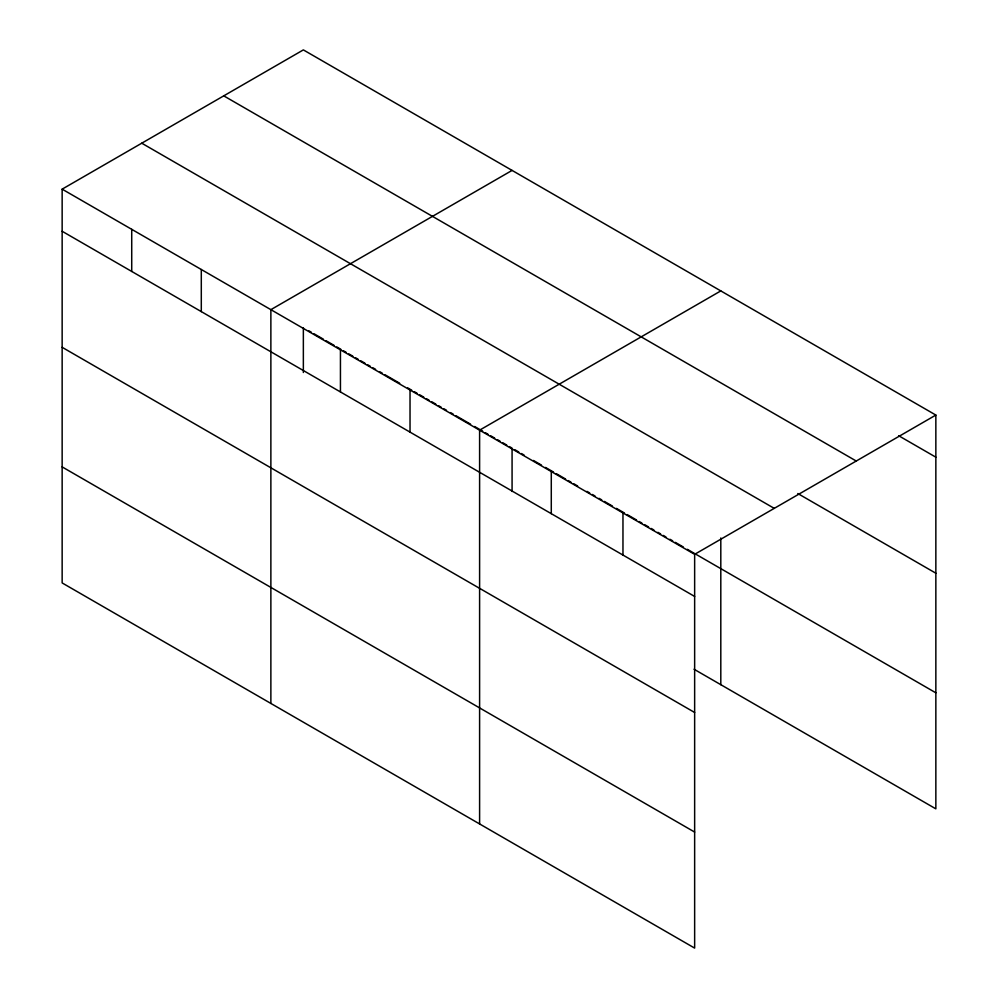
<?xml version="1.0" encoding="UTF-8"?>
<svg xmlns="http://www.w3.org/2000/svg" width="998" height="998" viewBox="0 0 998 998"><rect width="100%" height="100%" fill="white"/><g stroke="black" fill="none" stroke-linecap="round" stroke-linejoin="round"><path stroke-width="1.5" d="M62.15 189.158L694.645 554.327L694.645 948.1L62.15 582.932L62.15 189.158L303.355 49.9L935.85 415.068L935.85 808.842L694.047 669.234M512.074 170.409L270.87 309.667L270.87 703.44M720.805 290.905L479.601 430.163L479.601 823.949M694.645 554.327L935.85 415.068M898.674 435.727L935.85 457.184M223.752 95.858L856.247 461.026M797.789 493.523L935.85 573.239M141.753 143.201L774.248 508.369M308.706 330.725L311.376 332.259M314.058 333.806L323.427 339.22M326.096 340.767L334.13 345.395M336.8 346.942L340.817 349.263M343.499 350.809L346.169 352.344M348.851 353.891L352.855 356.211M355.538 357.758L358.207 359.305M360.889 360.852L364.906 363.16M367.576 364.707L370.258 366.254M372.928 367.8L375.61 369.347M379.614 371.655L382.296 373.202M384.966 374.749L399.687 383.244M407.72 387.885L411.725 390.206M414.407 391.74L417.077 393.287M419.759 394.834L423.776 397.154M426.445 398.701L429.128 400.248M431.797 401.782L435.814 404.103M438.484 405.65L441.166 407.196M443.836 408.743L446.518 410.278M450.535 412.598L453.204 414.145M455.886 415.692L470.594 424.187M474.611 426.508L482.645 431.136M485.315 432.683L487.997 434.23M490.667 435.777L494.684 438.097M497.366 439.644L500.035 441.178M502.718 442.725L506.722 445.046M509.404 446.593L512.074 448.139L512.074 491.453M514.756 449.674L518.773 451.994M521.443 453.541L524.125 455.088M533.481 460.49L541.515 465.13M545.532 467.451L553.553 472.079M556.235 473.626L565.592 479.04M568.274 480.574L570.943 482.121M573.625 483.668L577.642 485.989M586.999 491.39L589.681 492.937M592.35 494.484L595.033 496.031M599.049 498.351L601.719 499.886M604.401 501.433L612.423 506.073M616.44 508.394L624.461 513.022M627.143 514.569L636.512 519.97M639.182 521.517L641.864 523.064M644.533 524.611L648.55 526.932M651.232 528.466L653.902 530.013M657.919 532.333L660.589 533.88M663.271 535.427L665.94 536.974M669.957 539.282L672.64 540.829M675.309 542.376L683.343 547.016M687.348 549.324L935.85 692.799M62.15 231.274L694.645 596.442M62.15 347.329L694.645 712.497M62.15 466.889L694.645 832.058M720.805 537.984L720.805 684.69M622.964 512.935L622.964 555.063M551.283 471.555L551.283 513.671M410.028 389.993L410.028 432.122M340.443 349.836L340.443 391.952M303.355 327.631L303.355 372.504M201.297 269.497L201.297 311.613M131.724 229.328L131.724 271.444"/></g></svg>
